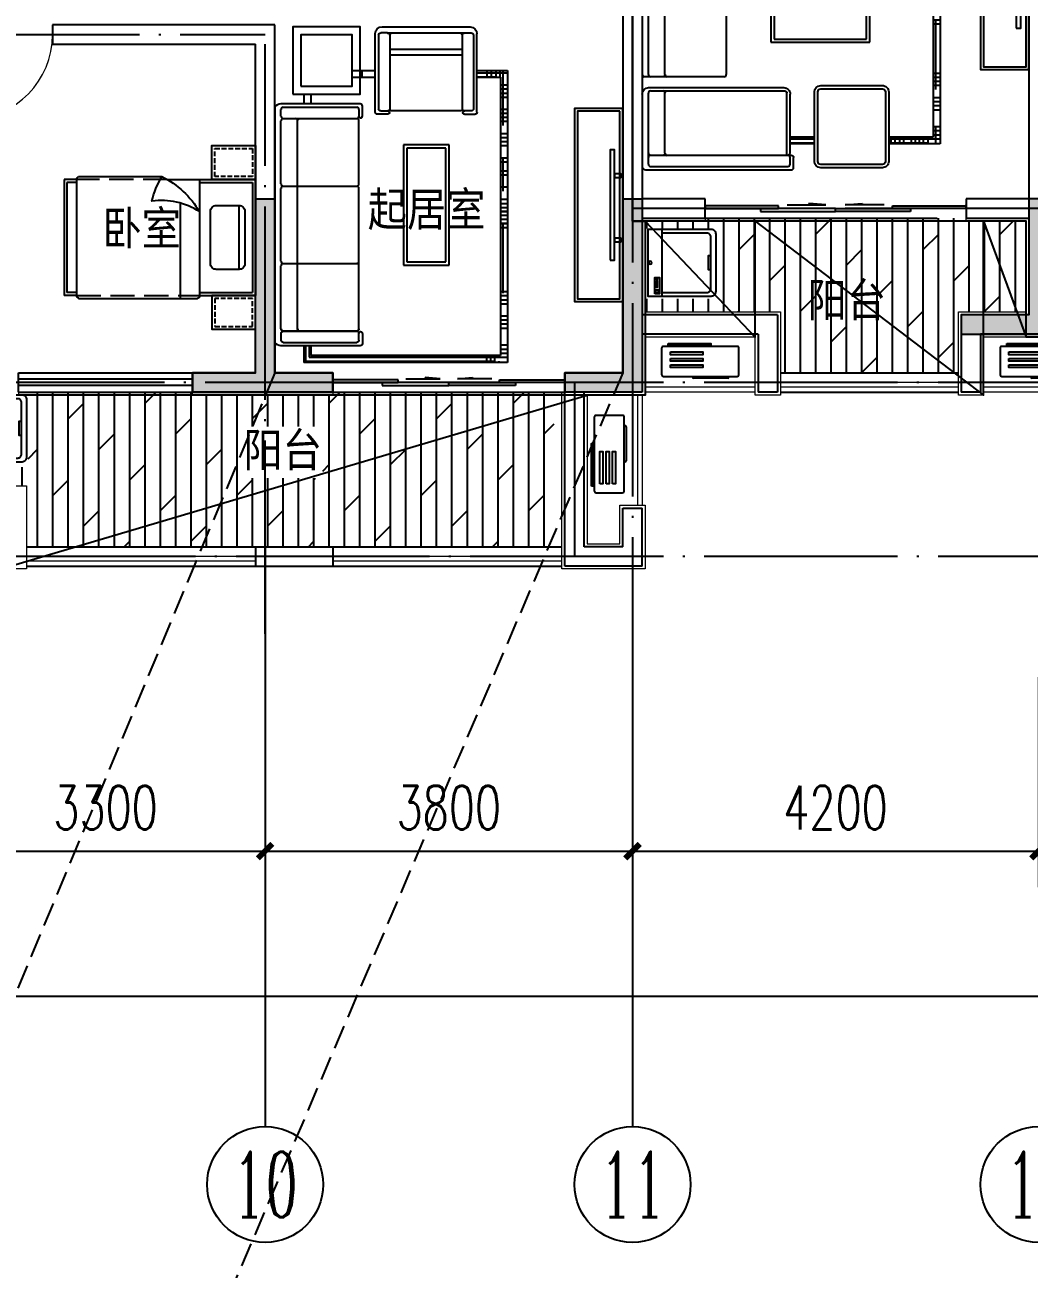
# Model space of a CAD drawing. Extents: x 802298 to 1915382, y -2285475 to -1340051.
# Drawn here: x 1363805 to 1374192, y -2249302 to -2236426 of the extents above; entities that cross this region are included whole.
import ezdxf
from ezdxf.enums import TextEntityAlignment as Align

# ---------------------------------------------------------------- set-up
doc = ezdxf.new("R2010")
doc.units = 0
doc.header["$LTSCALE"] = 1000
doc.header["$MEASUREMENT"] = 0
doc.linetypes.add('DASH', pattern=[0.35, 0.25, -0.1])
doc.linetypes.add('DOTE', pattern=[2.42, 2, -0.2, 0.02, -0.2])
doc.layers.get('0').update_dxf_attribs({"linetype": 'CONTINUOUS'})
doc.layers.get('Defpoints').update_dxf_attribs({"linetype": 'CONTINUOUS'})
for name, color, linetype in [('8', 8, 'CONTINUOUS'), ('AXIS', 3, 'CONTINUOUS'), ('AXIS_TEXT', 7, 'CONTINUOUS'), ('DOTE', 1, 'CONTINUOUS'), ('PUB_TEXT', 7, 'CONTINUOUS'), ('WALL', 9, 'CONTINUOUS'), ('WINDOW', 4, 'CONTINUOUS'), ('厨卫', 154, 'CONTINUOUS'), ('家具', 33, 'CONTINUOUS'), ('平面填充', 252, 'CONTINUOUS'), ('看线', 5, 'CONTINUOUS'), ('结构', 7, 'CONTINUOUS')]:
    doc.layers.add(name, color=color, linetype=linetype)
doc.layers.add('保温', color=150, linetype='CONTINUOUS', lineweight=9)
doc.layers.add('栏杆百叶', color=36, linetype='CONTINUOUS', lineweight=9)
doc.layers.add('面积－户', color=2, linetype='CONTINUOUS', plot=False)
doc.styles.add('_TCH_AXIS', font='COMPLEX', dxfattribs={"bigfont": 'GBCBIG'})
doc.styles.add('COMPLEX', font='COMPLEX')
doc.styles.add('DIM_FONT', font='SIMPLEX', dxfattribs={"width": 0.7, "bigfont": 'GBCBIG'})
doc.styles.add('黑体', font='SIMHEI.TTF', dxfattribs={"width": 0.8})
doc.dimstyles.new('DIMN150', dxfattribs={"dimscale": 1.5, "dimtxt": 300, "dimasz": 100, "dimexe": 250, "dimexo": 300, "dimgap": 150, "dimtad": 1, "dimdec": 0, "dimzin": 0, "dimdsep": 46, "dimtxsty": 'DIM_FONT', "dimblk": 'ARCHTICK', "dimcen": 0.09, "dimclrt": 7, "dimazin": 2, "dimtfac": 1, "dimtdec": 0, "dimtix": 1, "dimtmove": 2, "dimatfit": 3, "dimfxl": 0, "dimtolj": 1, "dimtzin": 0, "dimarcsym": 0})

# ---------------------------------------------------------------- blocks, each defined once
blk = doc.blocks.new('asfafasfsafaffd')
at = {"ltscale": 0.5}
for points in [[(1626996, -1350092), (1625396, -1350092), (1625396, -1349892), (1626996, -1349892)], [(1618096, -1350692), (1617446, -1350692), (1617446, -1350492), (1618096, -1350492)]]:
    blk.add_hatch(color=8, dxfattribs=at).paths.add_polyline_path(points)
at = {"color": 8, "ltscale": 0.5}
for points in [[(1618096, -1348692), (1618296, -1348692), (1618296, -1350492), (1618896, -1350492), (1618896, -1350692), (1617446, -1350692), (1617446, -1350492), (1618096, -1350492)], [(1626096, -1348692), (1626096, -1349892), (1625396, -1349892), (1625396, -1350092), (1626996, -1350092), (1626996, -1349892), (1626296, -1349892), (1626296, -1348692)]]:
    blk.add_lwpolyline(points, close=True, dxfattribs=at)
blk.add_lwpolyline([(1622096, -1350692), (1621296, -1350692), (1621296, -1350492), (1621896, -1350492), (1621896, -1348692), (1622096, -1348692), (1622096, -1350692)], dxfattribs=at)
for points in [[(1618296, -1348692), (1618296, -1350692), (1618096, -1348692), (1618096, -1350692)], [(1621896, -1348692), (1622096, -1348692), (1621896, -1350692), (1622096, -1350692)], [(1626296, -1348692), (1626296, -1350092), (1626096, -1348692), (1626096, -1350092)], [(1626096, -1348892), (1626096, -1348692), (1626096, -1348892), (1626096, -1348692)], [(1618296, -1350492), (1618896, -1350492), (1618296, -1350692), (1618896, -1350692)], [(1621296, -1350492), (1621296, -1350692), (1621896, -1350492), (1621896, -1350692)]]:
    blk.add_solid(points, dxfattribs=at)
blk = doc.blocks.new('A$C25AA54E1')
at = {"layer": '家具', "ltscale": 20}
for p, q in [((884, 2199), (884, 3017)), ((918, 3081), (3211, 3081)), ((3234, 2997), (3234, 3061)), ((3234, 2234), (3234, 2996)), ((3347, 3015), (3347, 1617)), ((3413, 3081), (4163, 3081)), ((4198, 3046), (4198, 1539)), ((1712, 2211), (1057, 2211)), ((3212, 2211), (1757, 2211)), ((1012, 2176), (906, 2176)), ((1, 1972), (0, 511)), ((883, 2042), (71, 2042)), ((906, 1914), (906, 2019)), ((871, 614), (872, 1868)), ((1443, 1750), (2878, 1750)), ((1443, 728), (1443, 1750)), ((2878, 1750), (2878, 728)), ((4024, 1551), (3413, 1551)), ((4047, 1574), (4047, 1539)), ((4175, 1516), (4070, 1516)), ((4110, 1300), (3391, 1300)), ((3325, 1234), (3325, 597)), ((4176, 597), (4176, 1234)), ((2878, 728), (1443, 728)), ((905, 463), (905, 568)), ((3391, 531), (4110, 531)), ((882, 440), (70, 440))]:
    blk.add_line(p, q, dxfattribs=at)
at = {"layer": '家具', "color": 8}
for p, q in [((918, 2994), (918, 2234)), ((1011, 3017), (942, 3017)), ((1034, 2994), (1034, 2234)), ((1711, 3017), (1058, 3017)), ((1734, 2996), (1734, 2234)), ((2511, 3017), (1758, 3017)), ((2534, 2996), (2534, 2234)), ((3211, 3017), (2558, 3017)), ((3380, 2996), (3380, 1606)), ((4070, 3017), (3403, 3017)), ((4047, 2994), (4047, 1574)), ((4140, 3017), (4070, 3017)), ((4163, 2994), (4163, 1574)), ((3211, 2846), (1058, 2846)), ((4025, 2846), (3403, 2846)), ((941, 2211), (1012, 2211)), ((603, 2178), (536, 2178)), ((64, 1915), (65, 1985)), ((88, 2008), (848, 2007)), ((503, 2041), (503, 2042)), ((871, 1984), (871, 1914)), ((65, 1869), (64, 1915)), ((64, 569), (65, 1872)), ((87, 1892), (849, 1891)), ((87, 1892), (849, 1891)), ((88, 1892), (848, 1891)), ((236, 592), (236, 1892)), ((293, 592), (293, 1892)), ((1476, 1717), (2845, 1717)), ((1476, 761), (1476, 1717)), ((2845, 1717), (2845, 761)), ((4047, 1584), (3402, 1584)), ((3876, 1551), (3876, 1303)), ((3918, 1551), (3918, 1302)), ((4140, 1551), (4070, 1551)), ((65, 1242), (871, 1241)), ((3360, 1234), (3360, 597)), ((4110, 1265), (3391, 1265)), ((4141, 597), (4141, 1234)), ((2845, 761), (1476, 761)), ((64, 499), (64, 569)), ((87, 592), (848, 591)), ((871, 498), (871, 568)), ((3391, 566), (4110, 566)), ((3876, 531), (3876, 0)), ((3918, 531), (3918, 128)), ((87, 476), (848, 475)), ((561, 440), (561, 0)), ((603, 440), (603, 128)), ((3930, 507), (3860, 507)), ((3918, 465), (3860, 465)), ((3930, 416), (3860, 416)), ((606, 292), (536, 292)), ((3930, 374), (3860, 374)), ((3918, 297), (3860, 297)), ((603, 250), (536, 250)), ((606, 208), (536, 208)), ((606, 158), (536, 158)), ((3930, 255), (3860, 255)), ((3930, 213), (3860, 213)), ((3918, 171), (3860, 171)), ((606, 116), (536, 116)), ((606, 74), (536, 74)), ((1105, 44), (536, 44)), ((606, 86), (603, 86)), ((686, 70), (686, 0)), ((728, 70), (728, 0)), ((770, 70), (770, 0)), ((812, 70), (812, 0)), ((938, 70), (938, 0)), ((979, 70), (979, 0)), ((1021, 70), (1021, 0)), ((1063, 70), (1063, 0)), ((1189, 70), (1189, 0)), ((1231, 70), (1231, 0)), ((1273, 70), (1273, 0)), ((1314, 70), (1314, 0)), ((1440, 70), (1440, 0)), ((2310, 44), (1440, 44)), ((1482, 70), (1482, 0)), ((1574, 70), (1574, 0)), ((1616, 70), (1616, 0)), ((1741, 70), (1741, 0)), ((1993, 70), (1993, 0)), ((2035, 70), (2035, 0)), ((2076, 70), (2076, 0)), ((2118, 70), (2118, 0)), ((2394, 70), (2394, 0)), ((2436, 70), (2436, 0)), ((2478, 70), (2478, 0)), ((2520, 70), (2520, 0)), ((2645, 70), (2645, 0)), ((3365, 44), (2645, 44)), ((2687, 70), (2687, 0)), ((3198, 70), (3198, 0)), ((3240, 70), (3240, 0)), ((3281, 70), (3281, 0)), ((3323, 70), (3323, 0)), ((3449, 70), (3449, 0)), ((3491, 70), (3491, 0)), ((3533, 70), (3533, 0)), ((3575, 70), (3575, 0)), ((3750, 70), (3750, 0)), ((3930, 44), (3750, 44)), ((3792, 70), (3792, 0)), ((3834, 70), (3834, 0)), ((3930, 122), (3860, 122)), ((3930, 86), (3918, 86))]:
    blk.add_line(p, q, dxfattribs=at)
at = {"layer": '家具'}
for p, q in [((781, 2780), (884, 2780)), ((781, 2709), (884, 2709)), ((536, 2283), (536, 2042)), ((606, 2283), (606, 2042)), ((3860, 1302), (3860, 1551)), ((3930, 1300), (3930, 1551)), ((3860, 70), (3860, 531)), ((3930, 0), (3930, 531)), ((536, 440), (536, 0)), ((606, 440), (606, 70)), ((606, 70), (3860, 70)), ((536, 0), (3930, 0))]:
    blk.add_line(p, q, dxfattribs=at)
at = {"layer": '家具', "ltscale": 20}
blk.add_lwpolyline([(781, 2895), (781, 2199), (85, 2199), (85, 2895)], close=True, dxfattribs=at)
at = {"layer": '家具', "color": 8}
blk.add_lwpolyline([(698, 2812), (698, 2282), (169, 2282), (169, 2812)], close=True, dxfattribs=at)
at = {"layer": '家具', "ltscale": 20, "extrusion": (0, 0, -1)}
for centre, major_axis, ratio, start_param, end_param in [((953, 3021), (-49.4, 49.4), 1, 5.45018, 6.544088), ((3211, 3058), (16.4, 16.4), 1, -0.785398, 0.696689), ((4163, 3046), (24.6, 24.6), 1, -0.785398, 0.785398), ((906, 2199), (16.2, 16.2), 1, 2.356194, 3.926991), ((1012, 2234), (-16.2, 16.2), 1, 2.356194, 3.926991), ((1012, 2193), (12.7, 12.7), 0.942987, -0.815786, 2.325807), ((1057, 2234), (-16.2, 16.2), 1, 3.926991, 5.497787), ((1712, 2234), (-16.2, 16.2), 1, 2.356194, 3.926991), ((1757, 2234), (16.2, 16.2), 1, 2.356194, 3.926991), ((2512, 2234), (-16.2, 16.2), 1, 2.356194, 3.926991), ((2557, 2234), (16.2, 16.2), 1, 2.356194, 3.926991), ((3212, 2234), (-16.2, 16.2), 1, 2.356194, 3.926991), ((4024, 1574), (16.2, 16.2), 1, 0.785398, 2.356194), ((4175, 1539), (-16.2, 16.2), 1, 2.356194, 3.926991)]:
    blk.add_ellipse(centre, major_axis=major_axis, ratio=ratio, start_param=start_param, end_param=end_param, dxfattribs=at)
at = {"layer": '家具', "color": 8, "extrusion": (0, 0, -1)}
for centre, major_axis, start_param, end_param in [((942, 2994), (16.4, 16.4), 3.926991, 5.497787), ((1011, 2994), (16.4, 16.4), -0.785398, 0.785398), ((1058, 2994), (16.4, 16.4), 3.926991, 5.497787), ((1711, 2994), (-16.4, 16.4), 0.785398, 2.267485), ((1758, 2994), (16.4, 16.4), 4.0157, 5.497787), ((2511, 2994), (-16.4, 16.4), 0.785398, 2.267485), ((2558, 2994), (16.4, 16.4), 4.0157, 5.497787), ((3211, 2994), (-16.4, 16.4), 0.785398, 2.267485), ((3403, 2994), (16.4, 16.4), 4.0157, 5.497787), ((4023, 2994), (16.4, 16.4), -0.785398, 0.785398), ((4070, 2994), (-16.4, 16.4), 5.497787, 7.068583), ((4140, 2994), (16.4, 16.4), -0.785398, 0.785398), ((1058, 2869), (-16.4, 16.4), 3.926991, 5.409078), ((3211, 2822), (16.4, 16.4), -0.785398, 0.696689), ((3403, 2869), (-16.4, 16.4), 3.926991, 5.409078), ((4025, 2822), (-16.4, 16.4), 0.785398, 2.267485), ((941, 2234), (16.2, 16.2), 2.356194, 3.926991), ((4070, 1574), (16.2, 16.2), 2.356194, 3.926991), ((4140, 1574), (-16.2, 16.2), 2.356194, 3.926991)]:
    blk.add_ellipse(centre, major_axis=major_axis, ratio=1, start_param=start_param, end_param=end_param, dxfattribs=at)
at = {"layer": '家具', "ltscale": 20}
for centre, major_axis, ratio, start_param, end_param in [((3413, 3015), (-46.6, 46.6), 1, -0.785398, 0.785398), ((71, 1972), (49.7, 49.7), 1, 0.785398, 2.356194), ((883, 2019), (-16.2, 16.2), 1, 3.925825, 5.496622), ((848, 1914), (-16.2, 16.2), 1, 2.355029, 3.925825), ((849, 1868), (16.2, 16.2), 1, 5.496622, 7.067418), ((849, 1868), (16.2, 16.2), 1, 5.496622, 7.067418), ((889, 1914), (12.4, 12.4), 0.984307, 2.347446, 5.489038), ((3413, 1617), (46.6, 46.6), 1, 2.356194, 3.926991), ((4070, 1539), (16.2, 16.2), 1, 2.356194, 3.926991), ((3391, 1234), (-46.6, 46.6), 1, -0.785398, 0.785398), ((4110, 1234), (46.6, 46.6), 1, 5.497787, 7.068583), ((848, 614), (-16.2, 16.2), 1, 2.355029, 3.925825), ((848, 568), (-16.2, 16.2), 1, 3.925825, 5.496622), ((888, 568), (12.4, 12.4), 0.984309, -0.794147, 2.347446), ((3391, 597), (46.6, 46.6), 1, 2.356194, 3.926991), ((4110, 597), (-46.6, 46.6), 1, 2.356194, 3.926991), ((70, 511), (49.7, 49.7), 1, 2.356194, 3.926991), ((882, 463), (-16.2, 16.2), 1, 2.355029, 3.925825)]:
    blk.add_ellipse(centre, major_axis=major_axis, ratio=ratio, start_param=start_param, end_param=end_param, dxfattribs=at)
at = {"layer": '家具', "color": 8}
for centre, major_axis, start_param, end_param in [((1058, 2822), (16.4, 16.4), 0.785398, 2.267485), ((3211, 2869), (16.4, 16.4), 3.926991, 5.409078), ((3403, 2822), (16.4, 16.4), 0.785398, 2.267485), ((4025, 2869), (16.4, 16.4), 3.926991, 5.409078), ((88, 1985), (-16.4, 16.4), -0.786564, 0.784233), ((848, 1985), (16.2, 16.2), 5.496622, 7.067418), ((88, 1915), (16.4, 16.4), 2.355029, 3.925825), ((88, 1869), (-16.4, 16.4), -0.786564, 0.784233), ((89, 1869), (-16.4, 16.4), -0.697854, 0.784233), ((89, 1869), (16.4, 16.4), 0.872942, 2.355029), ((89, 1915), (-16.4, 16.4), 0.784233, 2.266319), ((89, 1915), (-16.4, 16.4), 0.784233, 2.266319), ((3402, 1606), (15.5, 15.5), 2.356194, 3.926991), ((3391, 1234), (-22, 22), -0.785398, 0.785398), ((4110, 1234), (22, 22), 5.497787, 7.068583), ((87, 615), (16.4, 16.4), 2.355029, 3.925825), ((87, 569), (-16.4, 16.4), -0.786564, 0.784233), ((3391, 597), (22, 22), 2.356194, 3.926991), ((4110, 597), (-22, 22), 2.356194, 3.926991), ((87, 499), (-16.4, 16.4), 0.784233, 2.355029), ((848, 498), (-16.2, 16.2), 2.355029, 3.925825)]:
    blk.add_ellipse(centre, major_axis=major_axis, ratio=1, start_param=start_param, end_param=end_param, dxfattribs=at)
blk = doc.blocks.new('A$C2FB07499')
at = {"layer": '家具', "ltscale": 0.5}
blk.add_lwpolyline([(500, 0), (0, 0), (0, 2000), (500, 2000)], close=True, dxfattribs=at)
at = {"layer": '家具', "color": 251, "ltscale": 40}
for points in [[(470, 30), (30, 30), (30, 1970), (470, 1970)], [(368, 1572), (415, 1572), (415, 428), (368, 428)], [(415, 1381), (480, 1381), (480, 1343), (415, 1343)], [(415, 717), (480, 717), (480, 679), (415, 679)]]:
    blk.add_lwpolyline(points, close=True, dxfattribs=at)
blk = doc.blocks.new('A$C6DDD165A')
at = {"layer": '家具'}
for p, q in [((-1980, -600), (-1980, 600)), ((-1850, 600), (-1980, 600)), ((-1850, 570), (-1950, 570)), ((-1950, -570), (-1950, 570)), ((-1850, -600), (-1850, 600)), ((-1830, 630), (-599, 630)), ((-779, -347), (-779, 630)), ((-579, -600), (-579, 610)), ((-579, 600), (0, 600)), ((-579, 570), (-30, 570)), ((-30, -570), (-30, 570)), ((0, -600), (0, 600)), ((-170, 331), (-170, -331)), ((-1850, -600), (-1980, -600)), ((-1850, -570), (-1950, -570)), ((-1830, -630), (-967, -630)), ((-912, -600), (0, -600)), ((-579, -570), (-30, -570))]:
    blk.add_line(p, q, dxfattribs=at)
at = {"layer": '家具', "linetype": 'DASH'}
for p, q in [((-1850, 600), (-579, 600)), ((-912, -600), (-1850, -600))]:
    blk.add_line(p, q, dxfattribs=at)
at = {"layer": '家具'}
for points in [[(-450, 950), (0, 950), (0, 600), (-450, 600), (-450, 950), (-370, 950)], [(-450, -950), (0, -950), (0, -600), (-450, -600), (-450, -950), (-370, -950)]]:
    blk.add_lwpolyline(points, dxfattribs=at)
at = {"layer": '家具', "color": 251, "linetype": 'DASH', "ltscale": 0.2}
for points in [[(-420, 920), (-30, 920), (-30, 630), (-420, 630)], [(-420, -920), (-30, -920), (-30, -630), (-420, -630)]]:
    blk.add_lwpolyline(points, close=True, dxfattribs=at)
at = {"layer": '家具'}
blk.add_lwpolyline([(-170, 331), (-405, 331, 0.414214), (-465, 271), (-465, -271, 0.414214), (-405, -331), (-170, -331, 0.414214), (-110, -271), (-110, 271, 0.414214)], format="xyb", close=True, dxfattribs=at)
blk.add_lwpolyline([(-579, -267, -0.180302), (-1071, -375, 0.088637), (-967, -630, -28871.271551)], format="xyb", dxfattribs=at)
for centre, radius, start, end in [((-1819, 601), 30.7, 110.3083, 182.3116), ((-599, 610), 20, 0, 90), ((-1392, 213), 944, 296.7227, 329.3925), ((-1819, -601), 30.7, 177.6848, 249.6434)]:
    blk.add_arc(centre, radius, start, end, dxfattribs=at)
blk = doc.blocks.new('A$C4EB5717C')
at = {"layer": '家具', "color": 8}
for p, q in [((520, 110), (520, 120)), ((883, 100), (530, 100)), ((893, 120), (893, 110))]:
    blk.add_line(p, q, dxfattribs=at)
at = {"layer": '家具'}
blk.add_lwpolyline([(220, 120), (980, 120, 0.414214), (1000, 140), (1000, 410, 0.414214), (980, 430), (220, 430, 0.414214), (200, 410), (200, 140, 0.414214)], format="xyb", close=True, dxfattribs=at)
at = {"layer": '家具', "color": 8}
for points in [[(269, 459), (709, 459), (709, 444), (269, 444)], [(290, 372), (626, 372), (626, 343), (290, 343)], [(290, 306), (626, 306), (626, 277), (290, 277)], [(290, 240), (626, 240), (626, 211), (290, 211)]]:
    blk.add_lwpolyline(points, close=True, dxfattribs=at)
for centre, start, end in [((530, 110), 180, 270), ((883, 110), 270, 0)]:
    blk.add_arc(centre, 10, start, end, dxfattribs=at)
blk = doc.blocks.new('asdf33312')
at = {"layer": '家具'}
for p, q in [((0, 3021), (405, 3021)), ((0, 0), (0, 3021)), ((404, 3021), (2104, 3021)), ((2050, 2849), (2050, 2967)), ((2088, 2849), (2088, 3009)), ((2104, 2849), (2104, 3021)), ((70, 2951), (405, 2951)), ((70, 70), (70, 2951)), ((405, 2951), (2034, 2951)), ((2034, 2849), (2034, 2951)), ((2034, 245), (2034, 347)), ((2104, 245), (2104, 347)), ((315, 0), (0, 0)), ((315, 70), (70, 70)), ((1608, 70), (1366, 70)), ((1608, 0), (1366, 0))]:
    blk.add_line(p, q, dxfattribs=at)
at = {"layer": '家具', "color": 8}
for p, q in [((405, 2967), (0, 2967)), ((86, 3021), (86, 3009)), ((405, 3009), (128, 3009)), ((129, 3021), (129, 2951)), ((171, 3009), (171, 2951)), ((171, 3009), (171, 2951)), ((213, 3021), (213, 2951)), ((2088, 3009), (405, 3009)), ((2050, 2967), (406, 2967)), ((70, 2925), (0, 2925)), ((70, 2883), (0, 2883)), ((70, 2841), (0, 2841)), ((1535, 2792), (1535, 2721)), ((2318, 2814), (1558, 2814)), ((2342, 2722), (2342, 2791)), ((70, 2666), (0, 2666)), ((70, 2624), (0, 2624)), ((70, 2582), (0, 2582)), ((2318, 2698), (1558, 2698)), ((2170, 2675), (2170, 521)), ((2342, 2675), (2342, 2021)), ((70, 2540), (0, 2540)), ((70, 2414), (0, 2414)), ((70, 2373), (0, 2373)), ((70, 2331), (0, 2331)), ((70, 2289), (0, 2289)), ((44, 2305), (44, 1585)), ((635, 1981), (635, 804)), ((1041, 1981), (635, 1981)), ((1041, 804), (1041, 1981)), ((2320, 1998), (1558, 1998)), ((2342, 1975), (2342, 1221)), ((70, 1627), (0, 1627)), ((70, 1585), (0, 1585)), ((70, 1582), (0, 1582)), ((70, 1540), (0, 1540)), ((70, 1498), (0, 1498)), ((70, 1460), (0, 1460)), ((70, 1457), (0, 1457)), ((70, 1418), (0, 1418)), ((70, 1376), (0, 1376)), ((70, 1334), (0, 1334)), ((70, 1205), (0, 1205)), ((44, 1250), (44, 904)), ((2320, 1198), (1558, 1198)), ((2342, 1175), (2342, 522)), ((70, 1080), (0, 1080)), ((70, 1038), (0, 1038)), ((70, 946), (0, 946)), ((70, 904), (0, 904)), ((70, 778), (0, 778)), ((635, 804), (1041, 804)), ((70, 736), (0, 736)), ((70, 695), (0, 695)), ((70, 653), (0, 653)), ((70, 527), (0, 527)), ((44, 569), (44, 0)), ((70, 485), (0, 485)), ((70, 443), (0, 443)), ((70, 401), (0, 401)), ((350, -364), (349, 397)), ((372, 420), (443, 420)), ((466, -364), (466, 397)), ((1216, -366), (1216, 397)), ((1216, -366), (1216, 397)), ((1216, -365), (1216, 396)), ((1309, 419), (1238, 419)), ((1332, -364), (1332, 396)), ((1535, 405), (1535, 475)), ((2318, 498), (1558, 498)), ((2342, 475), (2342, 405)), ((70, 276), (0, 276)), ((2318, 382), (1558, 382)), ((70, 234), (0, 234)), ((70, 192), (0, 192)), ((70, 150), (0, 150)), ((315, 25), (0, 25)), ((74, 70), (74, 0)), ((86, 70), (86, 66)), ((116, 70), (116, 0)), ((315, 66), (128, 66)), ((166, 70), (166, 0)), ((208, 70), (208, 0)), ((1365, 50), (1366, 50)), ((1502, 66), (1502, 0)), ((466, -158), (1216, -159)), ((466, -215), (1216, -216)), ((374, -387), (443, -387)), ((443, -387), (1196, -387)), ((1193, -387), (1240, -388)), ((1240, -388), (1309, -388))]:
    blk.add_line(p, q, dxfattribs=at)
at = {"layer": '家具', "ltscale": 20}
for p, q in [((1523, 2849), (2342, 2849)), ((1500, 2721), (1500, 2826)), ((2405, 382), (2405, 2814)), ((1535, 2675), (1535, 1221)), ((1558, 2698), (2320, 2698)), ((602, 2014), (602, 771)), ((1074, 2014), (602, 2014)), ((1074, 771), (1074, 2014)), ((1535, 1175), (1535, 521)), ((602, 771), (1074, 771)), ((315, 432), (315, -380)), ((337, 455), (443, 455)), ((488, 420), (1193, 420)), ((1238, 454), (1343, 454)), ((1366, 431), (1366, -381)), ((1500, 476), (1500, 370)), ((1523, 347), (2342, 347)), ((1296, -451), (385, -451))]:
    blk.add_line(p, q, dxfattribs=at)
blk.add_lwpolyline([(2219, 245), (1523, 245), (1523, -451), (2219, -451)], close=True, dxfattribs=at)
at = {"layer": '家具', "color": 8}
blk.add_lwpolyline([(2136, 162), (1607, 162), (1607, -368), (2136, -368)], close=True, dxfattribs=at)
at = {"layer": '家具', "ltscale": 20, "extrusion": (0, 0, -1)}
for centre, major_axis, ratio, start_param, end_param in [((1523, 2826), (-16.2, 16.2), 1, 5.497787, 7.068583), ((2345, 2779), (49.4, 49.4), 1, -0.833005, 0.260903), ((1518, 2721), (-12.7, 12.7), 0.942987, 2.325807, 5.4674), ((1558, 2721), (16.2, 16.2), 1, 2.356194, 3.926991), ((1558, 2675), (16.2, 16.2), 1, 3.926991, 5.497787), ((337, 432), (16.2, -16.2), 1, 2.355029, 3.925825), ((443, 437), (17.5, -2.6), 0.984111, 4.56475, 7.706343), ((443, 397), (16.2, -16.2), 1, 3.925825, 5.496622), ((488, 397), (16.2, -16.2), 1, 2.355029, 3.925825), ((1193, 397), (-16.2, -16.2), 1, 2.355029, 3.925825), ((1193, 397), (-16.2, -16.2), 1, 2.355029, 3.925825), ((1238, 396), (16.2, -16.2), 1, 2.355029, 3.925825), ((1238, 436), (-12.4, -12.4), 0.984307, -0.794147, 2.347446), ((1344, 431), (16.2, -16.2), 1, 3.925825, 5.496622), ((385, -380), (-49.7, -49.7), 1, -0.785398, 0.785398), ((1296, -381), (-49.7, -49.7), 1, 3.926991, 5.497787)]:
    blk.add_ellipse(centre, major_axis=major_axis, ratio=ratio, start_param=start_param, end_param=end_param, dxfattribs=at)
at = {"layer": '家具', "color": 8, "extrusion": (0, 0, -1)}
for centre, major_axis, start_param, end_param in [((1558, 2792), (-16.2, 16.2), 5.497787, 7.068583), ((2318, 2791), (-16.4, 16.4), 0.785398, 2.356194), ((2318, 2722), (-16.4, 16.4), 2.356194, 3.926991), ((2193, 2675), (-16.4, -16.4), 0.785398, 2.267485), ((2193, 2675), (16.4, 16.4), 3.926991, 5.409078), ((2318, 2675), (-16.4, 16.4), 0.785398, 2.356194), ((2147, 521), (-16.4, -16.4), 3.926991, 5.409078), ((372, 397), (16.2, -16.2), 2.355029, 3.925825), ((1309, 396), (-16.2, -16.2), 2.355029, 3.925825), ((374, -364), (16.4, -16.4), 0.784233, 2.355029), ((443, -364), (16.4, -16.4), 5.496622, 7.067418), ((490, -364), (-16.4, -16.4), -0.786564, 0.784233), ((1193, -365), (16.4, -16.4), 5.496622, 7.067418), ((1193, -364), (16.4, -16.4), 5.585331, 7.067418), ((1193, -364), (16.4, -16.4), 5.585331, 7.067418), ((1240, -365), (-16.4, -16.4), -0.786564, 0.784233), ((1240, -363), (16.4, -16.4), 0.784233, 2.266319), ((1240, -363), (16.4, -16.4), 0.784233, 2.266319), ((1309, -364), (16.4, -16.4), 5.496622, 7.067418)]:
    blk.add_ellipse(centre, major_axis=major_axis, ratio=1, start_param=start_param, end_param=end_param, dxfattribs=at)
at = {"layer": '家具', "ltscale": 20}
for centre, major_axis, ratio, start_param, end_param in [((1558, 2675), (16.2, -16.2), 1, 2.356194, 3.926991), ((1558, 2021), (-16.2, -16.2), 1, 5.497787, 7.068583), ((1558, 1975), (16.2, -16.2), 1, 2.356194, 3.926991), ((1558, 1221), (-16.2, -16.2), 1, 5.497787, 7.068583), ((1558, 1175), (16.2, -16.2), 1, 2.356194, 3.926991), ((1558, 521), (16.2, -16.2), 1, 3.926991, 5.497787), ((1518, 475), (-12.7, -12.7), 0.942987, 2.325807, 5.4674), ((1558, 475), (16.2, -16.2), 1, 2.356194, 3.926991), ((1523, 370), (-16.2, -16.2), 1, 5.497787, 7.068583), ((2345, 417), (49.4, -49.4), 1, -0.833005, 0.260903)]:
    blk.add_ellipse(centre, major_axis=major_axis, ratio=ratio, start_param=start_param, end_param=end_param, dxfattribs=at)
at = {"layer": '家具', "color": 8}
for centre, major_axis, start_param, end_param in [((2147, 2675), (-16.4, -16.4), 2.356194, 3.838281), ((2147, 2675), (-16.4, 16.4), 3.926991, 5.409078), ((2318, 2675), (16.4, -16.4), 0.785398, 2.267485), ((2318, 2021), (-16.4, -16.4), 0.874108, 2.356194), ((2318, 1975), (16.4, -16.4), 0.785398, 2.267485), ((2318, 1221), (-16.4, -16.4), 0.874108, 2.356194), ((2318, 1175), (16.4, -16.4), 0.785398, 2.267485), ((2193, 521), (16.4, -16.4), 3.926991, 5.409078), ((2318, 522), (-16.4, -16.4), 0.785398, 2.356194), ((1558, 405), (-16.2, -16.2), 5.497787, 7.068583), ((2318, 475), (-16.4, -16.4), 2.356194, 3.926991), ((2318, 405), (-16.4, -16.4), 0.785398, 2.356194)]:
    blk.add_ellipse(centre, major_axis=major_axis, ratio=1, start_param=start_param, end_param=end_param, dxfattribs=at)
blk = doc.blocks.new('_ArchTick')
at = {"color": 0, "linetype": 'ByBlock', "const_width": 0.4}
blk.add_lwpolyline([(-0.5, -0.5), (0.5, 0.5)], dxfattribs=at)
blk = doc.blocks.new('*D597')
at = {"layer": 'AXIS', "color": 0, "lineweight": -2}
for p, q in [((1346590, -2243176), (1346590, -2246851)), ((1411590, -2243176), (1411590, -2246851)), ((1346590, -2246476), (1411590, -2246476))]:
    blk.add_line(p, q, dxfattribs=at)
at = {"layer": 'Defpoints', "color": 0}
for p in [(1346590, -2242726), (1411590, -2242726), (1411590, -2246476)]:
    blk.add_point(p, dxfattribs=at)
at = {"layer": 'AXIS', "color": 0, "lineweight": -2, "xscale": 150, "yscale": 150, "zscale": 150, "rotation": 180}
blk.add_blockref('_ArchTick', (1346590, -2246476), dxfattribs=at)
at = {"layer": 'AXIS', "color": 0, "lineweight": -2, "xscale": 150, "yscale": 150, "zscale": 150}
blk.add_blockref('_ArchTick', (1411590, -2246476), dxfattribs=at)
at = {"layer": 'AXIS', "color": 7, "insert": (1379090, -2246026), "char_height": 450, "attachment_point": 5, "style": 'DIM_FONT'}
blk.add_mtext('\\A1;65000', dxfattribs=at)
blk = doc.blocks.new('*D604')
at = {"layer": 'AXIS', "color": 0, "lineweight": -2}
for p, q in [((1362990, -2243176), (1362990, -2245351)), ((1366290, -2243176), (1366290, -2245351)), ((1362990, -2244976), (1366290, -2244976))]:
    blk.add_line(p, q, dxfattribs=at)
at = {"layer": 'Defpoints', "color": 0}
for p in [(1362990, -2242726), (1366290, -2242726), (1366290, -2244976)]:
    blk.add_point(p, dxfattribs=at)
at = {"layer": 'AXIS', "color": 0, "lineweight": -2, "xscale": 150, "yscale": 150, "zscale": 150, "rotation": 180}
blk.add_blockref('_ArchTick', (1362990, -2244976), dxfattribs=at)
at = {"layer": 'AXIS', "color": 0, "lineweight": -2, "xscale": 150, "yscale": 150, "zscale": 150}
blk.add_blockref('_ArchTick', (1366290, -2244976), dxfattribs=at)
at = {"layer": 'AXIS', "color": 7, "insert": (1364640, -2244526), "char_height": 450, "attachment_point": 5, "style": 'DIM_FONT'}
blk.add_mtext('\\A1;3300', dxfattribs=at)
blk = doc.blocks.new('*D605')
at = {"layer": 'AXIS', "color": 0, "lineweight": -2}
for p, q in [((1366290, -2243176), (1366290, -2245351)), ((1370090, -2243176), (1370090, -2245351)), ((1366290, -2244976), (1370090, -2244976))]:
    blk.add_line(p, q, dxfattribs=at)
at = {"layer": 'Defpoints', "color": 0}
for p in [(1366290, -2242726), (1370090, -2242726), (1370090, -2244976)]:
    blk.add_point(p, dxfattribs=at)
at = {"layer": 'AXIS', "color": 0, "lineweight": -2, "xscale": 150, "yscale": 150, "zscale": 150, "rotation": 180}
blk.add_blockref('_ArchTick', (1366290, -2244976), dxfattribs=at)
at = {"layer": 'AXIS', "color": 0, "lineweight": -2, "xscale": 150, "yscale": 150, "zscale": 150}
blk.add_blockref('_ArchTick', (1370090, -2244976), dxfattribs=at)
at = {"layer": 'AXIS', "color": 7, "insert": (1368190, -2244526), "char_height": 450, "attachment_point": 5, "style": 'DIM_FONT'}
blk.add_mtext('\\A1;3800', dxfattribs=at)
blk = doc.blocks.new('*D606')
at = {"layer": 'AXIS', "color": 0, "lineweight": -2}
for p, q in [((1370090, -2243176), (1370090, -2245351)), ((1374290, -2243176), (1374290, -2245351)), ((1370090, -2244976), (1374290, -2244976))]:
    blk.add_line(p, q, dxfattribs=at)
at = {"layer": 'Defpoints', "color": 0}
for p in [(1370090, -2242726), (1374290, -2242726), (1374290, -2244976)]:
    blk.add_point(p, dxfattribs=at)
at = {"layer": 'AXIS', "color": 0, "lineweight": -2, "xscale": 150, "yscale": 150, "zscale": 150, "rotation": 180}
blk.add_blockref('_ArchTick', (1370090, -2244976), dxfattribs=at)
at = {"layer": 'AXIS', "color": 0, "lineweight": -2, "xscale": 150, "yscale": 150, "zscale": 150}
blk.add_blockref('_ArchTick', (1374290, -2244976), dxfattribs=at)
at = {"layer": 'AXIS', "color": 7, "insert": (1372190, -2244526), "char_height": 450, "attachment_point": 5, "style": 'DIM_FONT'}
blk.add_mtext('\\A1;4200', dxfattribs=at)
blk = doc.blocks.new('$plan$00001623')
blk.add_line((-341, -145), (342, -145))
blk.add_lwpolyline([(295, -706), (-295, -706, -0.414214), (-345, -656), (-345, 0), (345, 0), (345, -656, -0.414214)], format="xyb", close=True)
for points in [[(323, -72), (152, -72), (152, -120), (323, -120)], [(163, -86), (177, -86), (177, -99), (163, -99)], [(189, -86), (202, -86), (202, -99), (189, -99)], [(213, -86), (227, -86), (227, -99), (213, -99)], [(239, -86), (253, -86), (253, -99), (239, -99)], [(281, -110), (309, -110), (309, -80), (281, -80)]]:
    blk.add_lwpolyline(points, close=True)
blk.add_lwpolyline([(307, -145), (307, -611, -0.414214), (267, -651), (-267, -651, -0.414214), (-307, -611), (-307, -145)], format="xyb")
blk.add_lwpolyline([(-71, -651), (-71, -623), (0, -623), (71, -623), (71, -651)])
blk.add_circle((0, -25), 16)
blk = doc.blocks.new('$DorLib2D$00000001')
for p, q in [((0.45, 0.975), (0.5, 0.975)), ((0.45, 0), (0.45, 0.975)), ((0.5, 0), (0.5, 0.975)), ((0.5, 0), (0.45, 0))]:
    blk.add_line(p, q)
at = {"lineweight": 13}
blk.add_arc((0.475, 0), 0.975, 91.4693, 180, dxfattribs=at)
blk = doc.blocks.new('$DorLib2D$00000138')
at = {"color": 0, "linetype": 'Continuous'}
for p, q in [((-0.2875, 0), (-0.2875, 0.1538)), ((-0.2875, 0.1538), (0, 0.1538)), ((0, 0.1538), (0, 0)), ((0.2875, 0.1538), (0, 0.1538)), ((0.2875, 0), (0.2875, 0.1538)), ((-0.5, -0.1399), (-0.5, 0)), ((-0.5, 0), (-0.2187, 0)), ((0, 0), (-0.2875, 0)), ((-0.2187, 0), (-0.2187, -0.1399)), ((0, 0), (0.2875, 0)), ((0.2187, 0), (0.2187, -0.1399)), ((0.5, 0), (0.2187, 0)), ((0.5, 0), (0.5, -0.1946)), ((0.5, -0.1399), (0.5, 0)), ((-0.2187, -0.1399), (-0.5, -0.1399)), ((0.2187, -0.1399), (0.5, -0.1399)), ((-0.1857, -0.186), (-0.037, -0.186)), ((-0.037, -0.186), (-0.1019, -0.2583)), ((-0.1019, -0.2583), (-0.1019, -0.186)), ((0.1857, -0.186), (0.037, -0.186)), ((0.037, -0.186), (0.1019, -0.2583)), ((0.1019, -0.2583), (0.1019, -0.186))]:
    blk.add_line(p, q, dxfattribs=at)
blk = doc.blocks.new('$TCHSYS$WIN2D')
for p, q in [((-0.5, 0.5), (0.5, 0.5)), ((-0.5, 0.5), (-0.5, -0.5)), ((0.5, 0.5), (0.5, -0.5)), ((0.5, 0.1667), (-0.5, 0.1667)), ((0.5, -0.1667), (-0.5, -0.1667)), ((-0.5, -0.5), (0.5, -0.5))]:
    blk.add_line(p, q)
blk = doc.blocks.new('_AXISO')
blk.add_circle((0, 0), 0.5)
at = {"layer": 'AXIS_TEXT', "style": 'COMPLEX', "width": 1.041667}
blk.add_attdef('A', text='', height=0.56, dxfattribs=at).set_placement((-0.25, -0.28), (0.25, -0.28), align=Align.FIT)

msp = doc.modelspace()

# ---------------------------------------------------------------- hatches: boundary and pattern name
at = {"layer": '平面填充'}
h = msp.add_hatch(dxfattribs=at)
h.set_pattern_fill('DOLMIT', color=256, scale=200, angle=90, style=0)
h.set_pattern_definition([(90, (3206165.23, -792396.2), (158.748412, 1e-14), []), (45, (3206165.23, -792396.2), (317.49661, -317.49661), [224.50425, -449.008])])
h.paths.add_polyline_path([(1370368.2, -2239039.8), (1370320.1, -2239039.8), (1370320.1, -2239211.1), (1370368.2, -2239211.1)], flags=0)
h.paths.add_polyline_path([(1370347, -2239050.8), (1370334.3, -2239050.8), (1370334.3, -2239064.4), (1370347, -2239064.4)], flags=0)
h.paths.add_polyline_path([(1370347, -2239076.3), (1370334.3, -2239076.3), (1370334.3, -2239089.9), (1370347, -2239089.9)], flags=0)
h.paths.add_polyline_path([(1370358.3, -2239168.6), (1370328.6, -2239168.6), (1370328.6, -2239197), (1370358.3, -2239197)], flags=0)
h.paths.add_polyline_path([(1370347, -2239100.8), (1370334.3, -2239100.8), (1370334.3, -2239114.5), (1370347, -2239114.5)], flags=0)
h.paths.add_polyline_path([(1370347, -2239127.2), (1370334.3, -2239127.2), (1370334.3, -2239140.9), (1370347, -2239140.9)], flags=0)
h.paths.add_polyline_path([(1370257.9, -2238887.8, 1), (1370290, -2238887.8, 1)], flags=0)
h.paths.add_polyline_path([(1372757.8, -2239586), (1371867.8, -2239586), (1371867.8, -2238998.7), (1372757.8, -2238998.7)], flags=24)
h.paths.add_polyline_path([(1370220.5, -2238532.1), (1370989.9, -2238532.1), (1370989.9, -2239260.3), (1370220.5, -2239260.3), (1370220.5, -2239396.4), (1371620.5, -2239396.4), (1371620.5, -2240026.4), (1373460.5, -2240026.4), (1373460.5, -2239396.4), (1374160.5, -2239396.4), (1374160.5, -2238456.4), (1373540.5, -2238456.4), (1373540.5, -2238426.4), (1370840.5, -2238426.4), (1370840.5, -2238456.4), (1370220.5, -2238456.4)])
h = msp.add_hatch(dxfattribs=at)
h.set_pattern_fill('DOLMIT', color=256, scale=200, angle=90, style=0)
h.set_pattern_definition([(90, (3206053.23, -792396.2), (158.748412, 1e-14), []), (45, (3206053.23, -792396.2), (317.49661, -317.49661), [224.50425, -449.008])])
h.paths.add_polyline_path([(1366097.3, -2241117.7), (1366097.3, -2240581), (1366885.5, -2240581), (1366885.5, -2241117.7)], flags=16)
h.paths.add_polyline_path([(1363120.5, -2241003.2), (1363120.5, -2241196.4), (1363820.5, -2241196.4), (1363820.5, -2241826.4), (1369278.5, -2241826.4), (1369278.5, -2240226.4), (1366990.5, -2240226.4), (1366990.5, -2240256.4), (1365540.5, -2240256.4), (1365540.5, -2240226.4), (1363837.8, -2240226.4), (1363837.8, -2241003.2)])

# ---------------------------------------------------------------- linework, layer by layer
at = {"layer": '8', "linetype": 'DASH'}
for p, q in [((1366390.5, -2240026.4), (1359534, -2256448.5)), ((1369990.5, -2240026.4), (1362454.4, -2257679.9))]:
    msp.add_line(p, q, dxfattribs=at)
at = {"layer": 'AXIS'}
for p, q in [((1366290.5, -2241826.4), (1366290.5, -2247826.4)), ((1370090.5, -2241826.4), (1370090.5, -2247826.4))]:
    msp.add_line(p, q, dxfattribs=at)
at = {"layer": 'DOTE', "linetype": 'DOTE'}
for p, q in [((1370090.5, -2229626.4), (1370090.5, -2242726.4)), ((1362990.5, -2236526.4), (1366290.5, -2236526.4)), ((1366290.5, -2242726.4), (1366290.5, -2236626.4)), ((1374290.5, -2238326.4), (1370090.5, -2238326.4)), ((1370090.5, -2240126.4), (1359390.5, -2240126.4)), ((1369490.5, -2240126.4), (1369490.5, -2241926.4)), ((1380090.5, -2240126.4), (1370090.5, -2240126.4)), ((1380090.5, -2241926.4), (1345590.5, -2241926.4))]:
    msp.add_line(p, q, dxfattribs=at)
at = {"layer": 'WALL'}
for p, q in [((1369990.5, -2233026.4), (1369990.5, -2238326.4)), ((1370190.5, -2233126.4), (1370190.5, -2238226.4)), ((1374190.5, -2233526.4), (1374190.5, -2238226.4)), ((1366390.5, -2236426.4), (1364090.5, -2236426.4)), ((1364090.5, -2236426.4), (1364090.5, -2236626.4)), ((1366390.5, -2240026.4), (1366390.5, -2236426.4)), ((1364090.5, -2236626.4), (1366190.5, -2236626.4)), ((1366190.5, -2240026.4), (1366190.5, -2236626.4)), ((1370840.5, -2238226.4), (1370190.5, -2238226.4)), ((1370840.5, -2238426.4), (1370840.5, -2238226.4)), ((1374190.5, -2238226.4), (1373540.5, -2238226.4)), ((1373540.5, -2238226.4), (1373540.5, -2238426.4)), ((1369990.5, -2238326.4), (1369990.5, -2239526.4)), ((1370190.5, -2238426.4), (1370840.5, -2238426.4)), ((1370190.5, -2238426.4), (1370190.5, -2239426.4)), ((1373540.5, -2238426.4), (1374190.5, -2238426.4)), ((1374190.5, -2238426.4), (1374190.5, -2239426.4)), ((1371590.5, -2239426.4), (1370190.5, -2239426.4)), ((1371590.5, -2239426.4), (1371590.5, -2240226.4)), ((1373490.5, -2239426.4), (1373490.5, -2240226.4)), ((1374190.5, -2239426.4), (1373490.5, -2239426.4)), ((1369990.5, -2239526.4), (1369990.5, -2240026.4)), ((1371390.5, -2239626.4), (1370190.5, -2239626.4)), ((1370190.5, -2239626.4), (1370190.5, -2240226.4)), ((1371390.5, -2239626.4), (1371390.5, -2240226.4)), ((1373690.5, -2239626.4), (1373690.5, -2240226.4)), ((1374290.5, -2239626.4), (1373690.5, -2239626.4)), ((1366190.5, -2240026.4), (1365540.5, -2240026.4)), ((1365540.5, -2240026.4), (1365540.5, -2240226.4)), ((1366990.5, -2240026.4), (1366390.5, -2240026.4)), ((1366990.5, -2240226.4), (1366990.5, -2240026.4)), ((1369490.5, -2240026.4), (1369390.5, -2240026.4)), ((1369390.5, -2240026.4), (1369390.5, -2240226.4)), ((1369990.5, -2240026.4), (1369490.5, -2240026.4)), ((1365540.5, -2240226.4), (1366290.5, -2240226.4)), ((1366290.5, -2240226.4), (1366990.5, -2240226.4)), ((1369390.5, -2241826.4), (1369390.5, -2240226.4)), ((1370190.5, -2240226.4), (1369590.5, -2240226.4)), ((1369590.5, -2241826.4), (1369590.5, -2240226.4)), ((1371590.5, -2240226.4), (1371390.5, -2240226.4)), ((1373690.5, -2240226.4), (1373490.5, -2240226.4)), ((1369990.5, -2241826.4), (1369990.5, -2241426.4)), ((1369990.5, -2241426.4), (1370190.5, -2241426.4)), ((1370190.5, -2241826.4), (1370190.5, -2241426.4)), ((1366190.5, -2241826.4), (1366990.5, -2241826.4)), ((1366190.5, -2241826.4), (1366190.5, -2242026.4)), ((1366990.5, -2241826.4), (1366990.5, -2242026.4)), ((1369390.5, -2241826.4), (1369390.5, -2241826.4)), ((1369390.5, -2242026.4), (1369390.5, -2241826.4)), ((1369990.5, -2241826.4), (1369590.5, -2241826.4)), ((1370190.5, -2241826.4), (1370190.5, -2241826.4)), ((1370190.5, -2242026.4), (1370190.5, -2241826.4)), ((1366190.5, -2242026.4), (1366990.5, -2242026.4)), ((1369490.5, -2242026.4), (1369390.5, -2242026.4)), ((1370090.5, -2242026.4), (1369490.5, -2242026.4)), ((1370190.5, -2242026.4), (1370090.5, -2242026.4))]:
    msp.add_line(p, q, dxfattribs=at)
at = {"layer": 'WINDOW', "color": 4}
for p, q in [((1370840.5, -2238426.4), (1373240.5, -2238426.4)), ((1366990.5, -2240226.4), (1369390.5, -2240226.4))]:
    msp.add_line(p, q, dxfattribs=at)
at = {"layer": '保温', "ltscale": 0.5}
for points in [[(1370840.5, -2238426.4), (1370840.5, -2238456.4), (1370220.5, -2238456.4), (1370220.5, -2239396.4), (1371620.5, -2239396.4), (1371620.5, -2240256.4), (1371360.5, -2240256.4), (1371360.5, -2239656.4), (1370220.5, -2239656.4), (1370220.5, -2240256.4), (1369620.5, -2240256.4), (1369620.5, -2241796.4), (1369960.5, -2241796.4), (1369960.5, -2241396.4), (1370220.5, -2241396.4), (1370220.5, -2242056.4), (1369360.5, -2242056.4), (1369360.5, -2240226.4), (1369390.5, -2240226.4)], [(1375090.5, -2240226.4), (1375090.5, -2240256.4), (1374860.5, -2240256.4), (1374860.5, -2239656.4), (1373720.5, -2239656.4), (1373720.5, -2240256.4), (1373460.5, -2240256.4), (1373460.5, -2239396.4), (1374160.5, -2239396.4), (1374160.5, -2238456.4), (1373540.5, -2238456.4), (1373540.5, -2238426.4)], [(1363740.5, -2240226.4), (1363740.5, -2240256.4), (1363120.5, -2240256.4), (1363120.5, -2241196.4), (1363820.5, -2241196.4), (1363820.5, -2242056.4), (1363560.5, -2242056.4), (1363560.5, -2241456.4), (1362420.5, -2241456.4), (1362420.5, -2242056.4), (1362160.5, -2242056.4), (1362160.5, -2241196.4), (1362860.5, -2241196.4), (1362860.5, -2240256.3), (1362390.5, -2240256.3), (1362390.5, -2240226.4)], [(1366990.5, -2240226.4), (1366990.5, -2240256.4), (1365540.5, -2240256.4), (1365540.5, -2240226.4)]]:
    msp.add_lwpolyline(points, dxfattribs=at)
at = {"layer": '栏杆百叶'}
for p, q in [((1371360.5, -2240176.4), (1370220.5, -2240176.4)), ((1373460.5, -2240126.4), (1371620.5, -2240126.4)), ((1373460.5, -2240176.4), (1371620.5, -2240176.4)), ((1374860.5, -2240176.4), (1373720.5, -2240176.4)), ((1370140.5, -2240256.4), (1370140.5, -2241396.4)), ((1370190.5, -2240256.4), (1370190.5, -2241396.4)), ((1371360.5, -2240226.4), (1370220.5, -2240226.4)), ((1374860.5, -2240226.4), (1373720.5, -2240226.4)), ((1366190.5, -2241926.4), (1363820.5, -2241926.4)), ((1366190.5, -2241976.4), (1363820.5, -2241976.4)), ((1369360.5, -2241926.4), (1366990.5, -2241926.4)), ((1369360.5, -2241976.4), (1366990.5, -2241976.4))]:
    msp.add_line(p, q, dxfattribs=at)
at = {"layer": '看线'}
for p, q in [((1371620.5, -2240026.4), (1373460.5, -2240026.4)), ((1371620.5, -2240226.4), (1373460.5, -2240226.4)), ((1363820.5, -2241826.4), (1366190.5, -2241826.4)), ((1366990.5, -2241826.4), (1369360.5, -2241826.4)), ((1363820.5, -2242026.4), (1366190.5, -2242026.4)), ((1366990.5, -2242026.4), (1369360.5, -2242026.4))]:
    msp.add_line(p, q, dxfattribs=at)
at = {"layer": '面积－户'}
for points in [[(1371290.5, -2229626.4), (1371290.5, -2226626.4), (1371290.5, -2226496.4), (1374390.5, -2226496.4), (1374390.5, -2227096.4), (1379090.5, -2227096.4), (1379090.5, -2233656.4), (1378020.5, -2233656.4), (1378020.5, -2239656.4), (1374160.5, -2239656.4), (1374160.5, -2238456.4), (1370220.5, -2238456.4), (1370090.5, -2238456.4), (1370090.5, -2232426.4), (1370090.5, -2229626.4)], [(1371290.5, -2229626.4), (1371290.5, -2226626.4), (1371290.5, -2226496.4), (1374390.5, -2226496.4), (1374390.5, -2227096.4), (1379090.5, -2227096.4), (1379090.5, -2233656.4), (1378020.5, -2233656.4), (1378020.5, -2239656.4), (1374160.5, -2239656.4), (1374160.5, -2238456.4), (1370220.5, -2238456.4), (1370090.5, -2238456.4), (1370090.5, -2232426.4), (1370090.5, -2229626.4)], [(1359260.5, -2240256.4), (1359260.5, -2239356.4), (1359390.5, -2239356.4), (1359390.5, -2231826.4), (1362990.5, -2231826.4), (1363120.5, -2231826.4), (1363120.5, -2233696.4), (1364160.5, -2233696.4), (1364160.5, -2233096.4), (1366160.5, -2233096.4), (1366160.5, -2231126.4), (1368690.5, -2231126.4), (1368690.5, -2232426.4), (1370090.5, -2232426.4), (1370090.5, -2238326.4), (1370090.5, -2238456.4), (1370220.5, -2238456.4), (1370220.5, -2240256.4), (1369620.5, -2240256.4), (1359260.5, -2240256.4), (1359260.5, -2239356.4)], [(1359260.5, -2240256.4), (1359260.5, -2239356.4), (1359390.5, -2239356.4), (1359390.5, -2231826.4), (1362990.5, -2231826.4), (1363120.5, -2231826.4), (1363120.5, -2233696.4), (1364160.5, -2233696.4), (1364160.5, -2233096.4), (1366160.5, -2233096.4), (1366160.5, -2231126.4), (1368690.5, -2231126.4), (1368690.5, -2232426.4), (1370090.5, -2232426.4), (1370090.5, -2238326.4), (1370090.5, -2238456.4), (1370220.5, -2238456.4), (1370220.5, -2240256.4), (1369620.5, -2240256.4), (1359260.5, -2240256.4), (1359260.5, -2239356.4)], [(1370220.5, -2238456.4), (1371360.5, -2239656.4), (1371360.5, -2238456.4), (1373720.5, -2240256.4), (1373720.5, -2238456.4), (1374160.5, -2239656.4), (1374160.5, -2238456.4)], [(1370220.5, -2238456.4), (1371360.5, -2239656.4), (1371360.5, -2238456.4), (1373720.5, -2240256.4), (1373720.5, -2238456.4), (1374160.5, -2239656.4), (1374160.5, -2238456.4)], [(1362990.5, -2240256.4), (1362990.5, -2241426.4), (1363560.5, -2240256.4), (1363560.5, -2242056.4), (1369620.5, -2240256.4)]]:
    msp.add_lwpolyline(points, close=True, dxfattribs=at)
msp.add_lwpolyline([(1374290.5, -2239656.4), (1374160.5, -2239656.4), (1374160.5, -2238456.4), (1373720.5, -2238456.4), (1373720.5, -2238456.4), (1370840.5, -2238456.4), (1370840.5, -2238456.4), (1370220.5, -2238456.4), (1370220.5, -2240256.4), (1369620.5, -2240256.4), (1363560.5, -2240256.4), (1363560.5, -2240256.4), (1362390.5, -2240256.3), (1362390.5, -2240256.3), (1359260.5, -2240256.4), (1359260.5, -2239356.4), (1355960.5, -2239356.4)], dxfattribs=at)
msp.add_lwpolyline([(1374290.5, -2239656.4), (1374160.5, -2239656.4), (1374160.5, -2238456.4), (1373720.5, -2238456.4), (1373720.5, -2238456.4), (1370840.5, -2238456.4), (1370840.5, -2238456.4), (1370220.5, -2238456.4), (1370220.5, -2240256.4), (1369620.5, -2240256.4), (1363560.5, -2240256.4), (1363560.5, -2240256.4), (1362390.5, -2240256.3), (1362390.5, -2240256.3), (1359260.5, -2240256.4), (1359260.5, -2239356.4), (1355960.5, -2239356.4)], dxfattribs=at)

# ---------------------------------------------------------------- block references
at = {"layer": 'AXIS'}
ref = msp.add_blockref('_AXISO', (1366290.5, -2248426.4), dxfattribs=dict(at, xscale=1200, yscale=1200, zscale=1200))
ref.add_attrib('A', '10', dxfattribs={"layer": 'AXIS_TEXT', "height": 678.82, "style": '_TCH_AXIS', "width": 0.724138}).set_placement((1365951, -2248765.9), (1366629.9, -2248765.9), align=Align.FIT)
ref = msp.add_blockref('_AXISO', (1370090.5, -2248426.4), dxfattribs=dict(at, xscale=1200, yscale=1200, zscale=1200))
ref.add_attrib('A', '11', dxfattribs={"layer": 'AXIS_TEXT', "height": 678.82, "style": '_TCH_AXIS', "width": 0.875}).set_placement((1369751, -2248765.9), (1370429.9, -2248765.9), align=Align.FIT)
ref = msp.add_blockref('_AXISO', (1374290.5, -2248426.4), dxfattribs=dict(at, xscale=1200, yscale=1200, zscale=1200))
ref.add_attrib('A', '13', dxfattribs={"layer": 'AXIS_TEXT', "height": 678.82, "style": '_TCH_AXIS', "width": 0.724138}).set_placement((1373951, -2248765.9), (1374629.9, -2248765.9), align=Align.FIT)
at = {"layer": 'WINDOW', "color": 4, "xscale": -900, "yscale": -900, "zscale": -900}
msp.add_blockref('$DorLib2D$00000001', (1363640.5, -2236526.4), dxfattribs=at)
at = {"layer": 'WINDOW', "color": 4, "yscale": 200}
for name, p, xscale, zscale, rotation in [('$DorLib2D$00000138', (1372190.5, -2238326.4), -2700, -2700, 180.0000000001969), ('$TCHSYS$WIN2D', (1364640.5, -2240126.4), -1800, -1800, 179.9999999810973), ('$DorLib2D$00000138', (1368190.5, -2240126.4), -2400, -2400, 179.9999999792143)]:
    msp.add_blockref(name, p, dxfattribs=dict(at, xscale=xscale, zscale=zscale, rotation=rotation))
at = {"layer": '厨卫', "yscale": -1, "rotation": 269.9999999466392}
for p in [(1370248.5, -2238887.8), (1363120.5, -2240601.4)]:
    msp.add_blockref('$plan$00001623', p, dxfattribs=at)
at = {"layer": '家具', "xscale": -1}
for name, p, rotation in [('A$C25AA54E1', (1373271.7, -2233728.8), 90), ('A$C2FB07499', (1373690.5, -2234889.3), 179.9999999733196), ('A$C2FB07499', (1369490.5, -2237290.3), 179.9999999733196), ('A$C6DDD165A', (1366190.5, -2238626.1), 180)]:
    msp.add_blockref(name, p, dxfattribs=dict(at, rotation=rotation))
at = {"layer": '家具'}
for name, p, rotation in [('asdf33312', (1368796, -2236897.4), 180), ('A$C4EB5717C', (1370124.7, -2241467.2), 90)]:
    msp.add_blockref(name, p, dxfattribs=dict(at, rotation=rotation))
for p in [(1370191.5, -2240183.3), (1373691.5, -2240183.3)]:
    msp.add_blockref('A$C4EB5717C', p, dxfattribs=at)
at = {"layer": '结构'}
msp.add_blockref('asfafasfsafaffd', (-251905.6, -889534.8), dxfattribs=at)

# ---------------------------------------------------------------- texts
at = {"layer": 'PUB_TEXT', "style": '黑体', "width": 0.85}
for s, p in [('起居室', (1367960.4, -2238508.5)), ('卧室', (1365013.3, -2238703.6)), ('阳台', (1372306, -2239447.5)), ('阳台', (1366472, -2240998.3))]:
    msp.add_text(s, height=350, dxfattribs=at).set_placement(p, align=Align.CENTER)

# ---------------------------------------------------------------- dimensions: what is measured, and where the dimension line sits
at = {"layer": 'AXIS'}
for p1, p2, distance, picture, middle in [((1346590.5, -2242726.4), (1411590.5, -2242726.4), -3750, '*D597', (1379090.5, -2246026.4)), ((1362990.5, -2242726.4), (1366290.5, -2242726.4), -2250, '*D604', (1364640.5, -2244526.4)), ((1366290.5, -2242726.4), (1370090.5, -2242726.4), -2250, '*D605', (1368190.5, -2244526.4)), ((1370090.5, -2242726.4), (1374290.5, -2242726.4), -2250, '*D606', (1372190.5, -2244526.4))]:
    dim = msp.add_aligned_dim(p1=p1, p2=p2, distance=distance, dimstyle='DIMN150', dxfattribs=at)
    dim.commit()
    dim.dimension.update_dxf_attribs({"geometry": picture, "text_midpoint": middle})

doc.saveas('drawing.dxf')
